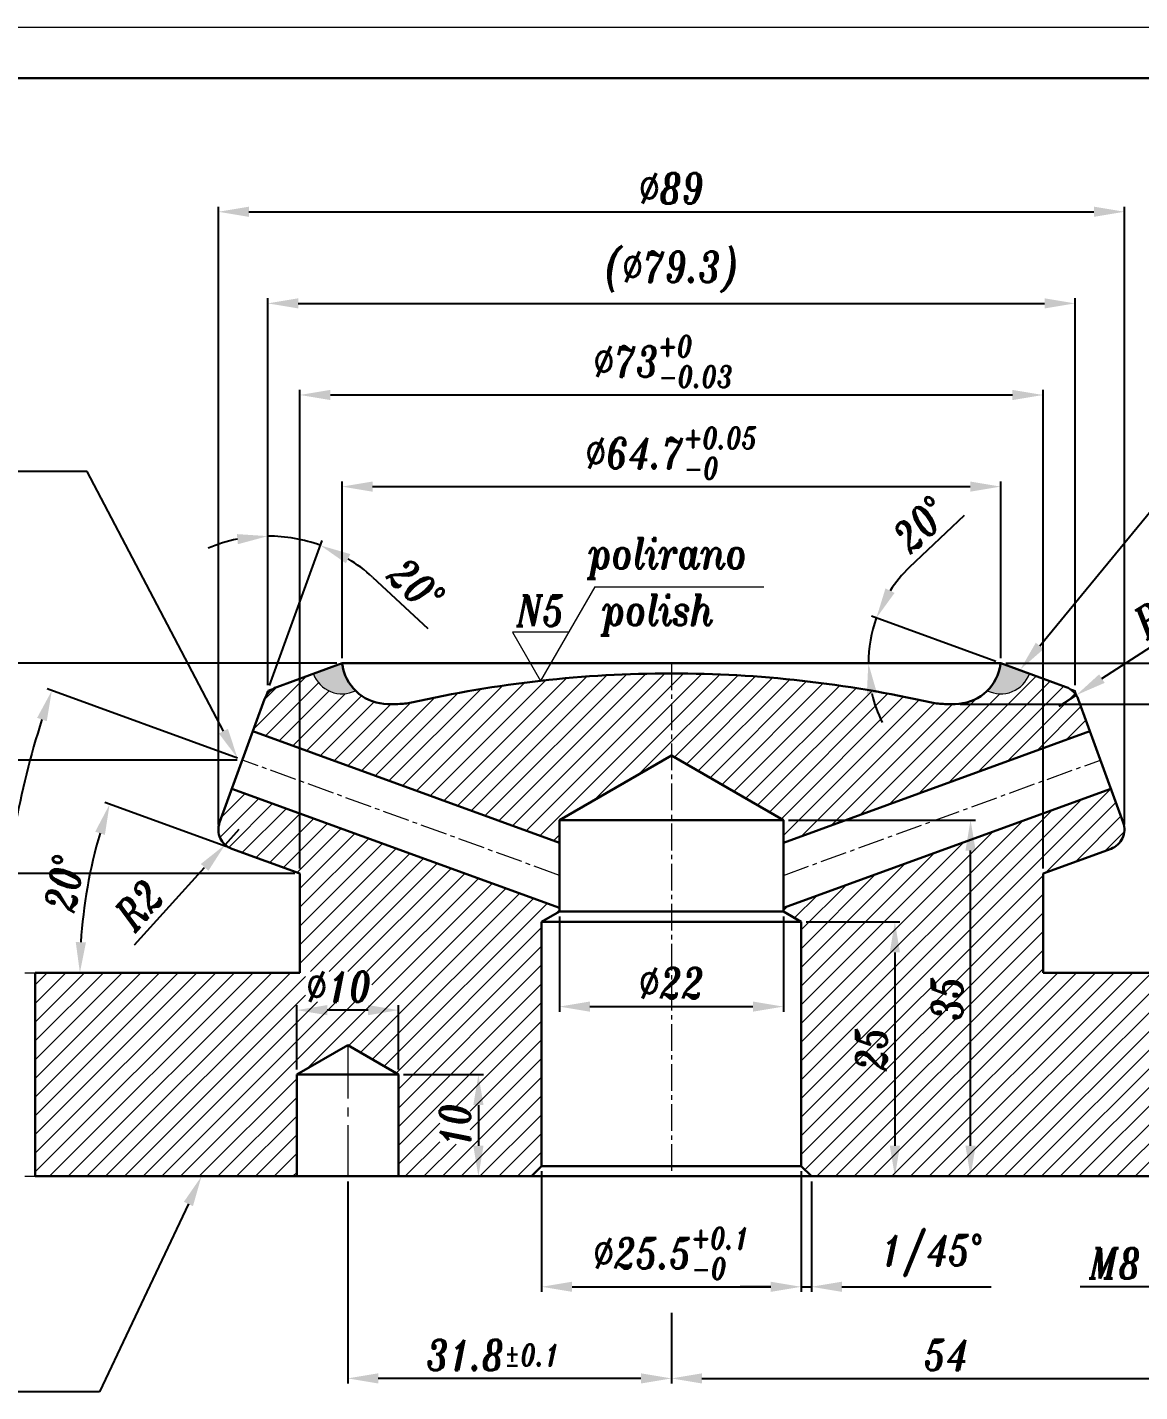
# Model space of a CAD drawing. Extents: x 89 to 607, y -37 to 440.
# Drawn here: x 170.5 to 279.8, y 306 to 440 of the extents above; entities that cross this region are included whole.
import ezdxf
from ezdxf import colors
from ezdxf.entities.mleader import LeaderData, LeaderLine
from ezdxf.math import Vec2, Vec3

# ---------------------------------------------------------------- set-up
doc = ezdxf.new("R2010")
doc.units = 0
doc.header["$LTSCALE"] = 7
doc.header["$MEASUREMENT"] = 0
doc.linetypes.add('CENTER2', pattern=[1.125, 0.75, -0.125, 0.125, -0.125])
doc.linetypes.add('HIDDEN', pattern=[0.375, 0.25, -0.125])
doc.layers.get('0').update_dxf_attribs({"linetype": 'CONTINUOUS', "lineweight": 15})
for name, color, linetype, lineweight in [('1', 1, 'CENTER2', 15), ('2', 2, 'HIDDEN', 15), ('3', 3, 'CONTINUOUS', 30), ('8', 252, 'CONTINUOUS', 15), ('ENGLISH', 252, 'CONTINUOUS', 18)]:
    doc.layers.add(name, color=color, linetype=linetype, lineweight=lineweight)
doc.styles.add('ITALICT', font='ITALICT.shx', dxfattribs={"width": 0.8, "height": 3})
doc.styles.get("Standard").update_dxf_attribs({"font": 'isocp.shx', "height": 3})
doc.dimstyles.get("Standard").update_dxf_attribs({"dimtxt": 3, "dimasz": 3, "dimexe": 0.5, "dimexo": 0.5, "dimgap": 0.8, "dimtad": 1, "dimdsep": 46, "dimtxsty": 'ITALICT', "dimcen": 0.09, "dimazin": 2, "dimtfac": 1, "dimtmove": 0, "dimatfit": 3, "dimfxl": 1, "dimtolj": 1, "dimtzin": 0, "dimarcsym": 0})
doc.dimstyles.new('Standard$2', dxfattribs={"dimtxt": 3, "dimasz": 3, "dimexe": 0.5, "dimexo": 0.5, "dimgap": 0.8, "dimtad": 1, "dimdsep": 46, "dimtxsty": 'ITALICT', "dimcen": 0.09, "dimazin": 2, "dimtfac": 1, "dimtmove": 0, "dimatfit": 3, "dimfxl": 1, "dimtolj": 1, "dimtzin": 0, "dimarcsym": 0})
doc.dimstyles.new('Standard$4', dxfattribs={"dimtxt": 3, "dimasz": 3, "dimexe": 0.5, "dimexo": 0.5, "dimgap": 0.8, "dimtad": 1, "dimdsep": 46, "dimtxsty": 'ITALICT', "dimcen": 0.09, "dimazin": 2, "dimtfac": 1, "dimtmove": 0, "dimatfit": 3, "dimfxl": 1, "dimtolj": 1, "dimtzin": 0, "dimarcsym": 0})
pattern_1 = [(45, (0, 0), (-0.9192388155425117, 0.9192388155425119), [])]

# ---------------------------------------------------------------- blocks, each defined once
blk = doc.blocks.new('*D12')
at = {"color": 0, "lineweight": -2, "transparency": 16777216}
for p, q in [((194.1586792224851, 375.393797283609), (194.1586792224851, 413.4097455322052)), ((197.1586792224851, 412.9097455322052), (270.4562264088608, 412.9097455322052)), ((273.4562264088608, 375.393797283609), (273.4562264088608, 413.4097455322052))]:
    blk.add_line(p, q, dxfattribs=at)
at = {"color": 0, "transparency": 16777216}
for points in [[(197.1586792224851, 413.4097455322052), (197.1586792224851, 412.4097455322052), (194.1586792224851, 412.9097455322052)], [(270.4562264088608, 412.4097455322052), (270.4562264088608, 413.4097455322052), (273.4562264088608, 412.9097455322052)]]:
    blk.add_solid(points, dxfattribs=at)
at = {"color": 0, "transparency": 16777216, "insert": (233.8074528156732, 415.9954598179195), "char_height": 3, "attachment_point": 5, "style": 'ITALICT'}
blk.add_mtext('\\A1;(%%c79.3)', dxfattribs=at)
blk = doc.blocks.new('*D13')
at = {"color": 0, "lineweight": -2, "transparency": 16777216}
for p, q in [((189.3074528156735, 361.7125083128152), (189.3074528156735, 422.4097455322052)), ((278.3074528156733, 361.7125083128152), (278.3074528156733, 422.4097455322052)), ((192.3074528156735, 421.9097455322052), (275.3074528156733, 421.9097455322052))]:
    blk.add_line(p, q, dxfattribs=at)
at = {"color": 0, "transparency": 16777216}
for points in [[(192.3074528156735, 422.4097455322052), (192.3074528156735, 421.4097455322052), (189.3074528156735, 421.9097455322052)], [(275.3074528156733, 421.4097455322052), (275.3074528156733, 422.4097455322052), (278.3074528156733, 421.9097455322052)]]:
    blk.add_solid(points, dxfattribs=at)
at = {"color": 0, "transparency": 16777216, "insert": (233.8074528156734, 424.2097455322052), "char_height": 3, "attachment_point": 5, "style": 'ITALICT'}
blk.add_mtext('\\A1;%%c89', dxfattribs=at)
blk = doc.blocks.new('*D14')
at = {"color": 0, "linetype": 'ByBlock', "lineweight": -2, "transparency": 16777216}
for p, q in [((197.3074474941971, 357.400333299125), (197.3074474941971, 404.4097455322052)), ((200.3074474941971, 403.9097455322052), (267.3074581371496, 403.9097455322052)), ((270.3074581371496, 357.400333299125), (270.3074581371496, 404.4097455322052))]:
    blk.add_line(p, q, dxfattribs=at)
at = {"color": 0, "transparency": 16777216}
for points in [[(200.3074474941971, 404.4097455322052), (200.3074474941971, 403.4097455322052), (197.3074474941971, 403.9097455322052)], [(267.3074581371496, 403.4097455322052), (267.3074581371496, 404.4097455322052), (270.3074581371496, 403.9097455322052)]]:
    blk.add_solid(points, dxfattribs=at)
at = {"color": 0, "transparency": 16777216, "insert": (232.993130116946, 407.1947455322052), "char_height": 3, "attachment_point": 5, "style": 'ITALICT'}
blk.add_mtext('\\A1;%%c73{}{\\H0.71x;\\C3;\\S+0^ -0.03;}', dxfattribs=at)
blk = doc.blocks.new('*D15')
at = {"color": 0, "lineweight": -2, "transparency": 16777216}
for p, q in [((200.9574528156847, 377.5503336181797), (157.220361855529, 377.5503336181797)), ((157.720361855529, 374.5503336181797), (157.720361855529, 371.050333299125)), ((191.1678620328601, 368.050333299125), (157.220361855529, 368.050333299125))]:
    blk.add_line(p, q, dxfattribs=at)
at = {"color": 0, "transparency": 16777216}
for points in [[(158.220361855529, 374.5503336181797), (157.220361855529, 374.5503336181797), (157.720361855529, 377.5503336181797)], [(157.220361855529, 371.050333299125), (158.220361855529, 371.050333299125), (157.720361855529, 368.050333299125)]]:
    blk.add_solid(points, dxfattribs=at)
at = {"color": 0, "transparency": 16777216, "insert": (155.420361855529, 372.800333299125), "char_height": 3, "attachment_point": 5, "rotation": 90, "style": 'ITALICT'}
blk.add_mtext('\\A1;9.5', dxfattribs=at)
blk = doc.blocks.new('*D4')
at = {"color": 0, "linetype": 'ByBlock', "lineweight": -2, "transparency": 16777216}
for p, q in [((201.4574528156847, 378.0503336181797), (201.4574528156847, 395.4097455322052)), ((204.4574528156847, 394.9097455322052), (263.1574528156734, 394.9097455322052)), ((266.1574528156734, 378.0503336181804), (266.1574528156734, 395.4097455322052))]:
    blk.add_line(p, q, dxfattribs=at)
at = {"color": 0, "transparency": 16777216}
for points in [[(204.4574528156847, 395.4097455322052), (204.4574528156847, 394.4097455322052), (201.4574528156847, 394.9097455322052)], [(263.1574528156734, 394.4097455322052), (263.1574528156734, 395.4097455322052), (266.1574528156734, 394.9097455322052)]]:
    blk.add_solid(points, dxfattribs=at)
at = {"color": 0, "transparency": 16777216, "insert": (233.8074528156791, 398.1947455322052), "char_height": 3, "attachment_point": 5, "style": 'ITALICT'}
blk.add_mtext('\\A1;%%c64.7{}{\\H0.71x;\\C3;\\S+0.05^ -0;}', dxfattribs=at)
blk = doc.blocks.new('*D5')
at = {"color": 0, "linetype": 'ByBlock', "lineweight": -2, "transparency": 16777216}
for p, q in [((148.720361855529, 356.9003332991251), (148.720361855529, 377.3380475848394)), ((196.8074474941972, 356.9003332991251), (148.220361855529, 356.9003332991251)), ((148.720361855529, 350.1503332991253), (148.720361855529, 353.9003332991251)), ((159.3074528156767, 347.1503332991253), (148.220361855529, 347.1503332991253))]:
    blk.add_line(p, q, dxfattribs=at)
at = {"color": 0, "transparency": 16777216}
for points in [[(149.220361855529, 353.9003332991251), (148.220361855529, 353.9003332991251), (148.720361855529, 356.9003332991251)], [(148.220361855529, 350.1503332991253), (149.220361855529, 350.1503332991253), (148.720361855529, 347.1503332991253)]]:
    blk.add_solid(points, dxfattribs=at)
at = {"color": 0, "transparency": 16777216, "insert": (145.435361855529, 368.6191904419823), "char_height": 3, "attachment_point": 5, "rotation": 90, "style": 'ITALICT'}
blk.add_mtext('\\A1;9.75{}{\\H0.71x;\\C3;\\S+0.03^ -0;}', dxfattribs=at)
blk = doc.blocks.new('*D8')
at = {"color": 0, "lineweight": -2, "transparency": 16777216}
for p, q in [((200.9574528156847, 377.5503336181797), (130.2203618555291, 377.5503336181797)), ((130.7203618555291, 330.1503332991251), (130.7203618555291, 374.5503336181797)), ((159.3074528156734, 327.1503332991251), (130.2203618555291, 327.1503332991251))]:
    blk.add_line(p, q, dxfattribs=at)
at = {"color": 0, "transparency": 16777216}
for points in [[(131.2203618555291, 374.5503336181797), (130.2203618555291, 374.5503336181797), (130.7203618555291, 377.5503336181797)], [(130.2203618555291, 330.1503332991251), (131.2203618555291, 330.1503332991251), (130.7203618555291, 327.1503332991251)]]:
    blk.add_solid(points, dxfattribs=at)
at = {"color": 0, "transparency": 16777216, "insert": (128.4203618555291, 352.3503337250778), "char_height": 3, "attachment_point": 5, "rotation": 90, "style": 'ITALICT'}
blk.add_mtext('\\A1;50.4', dxfattribs=at)
blk = doc.blocks.new('*D9')
at = {"color": 0, "lineweight": -2, "transparency": 16777216}
for p, q in [((289.6947290655157, 380.5503336181804), (289.6947290655157, 383.5503336181804)), ((266.6574528156735, 377.5503336181804), (290.1947290655157, 377.5503336181804)), ((289.6947290655157, 377.5503336181804), (289.6947290655157, 373.5503336181804)), ((262.1662923278437, 373.5503336181804), (290.1947290655157, 373.5503336181804)), ((289.6947290655157, 370.5503336181804), (289.6947290655157, 367.5503336181804))]:
    blk.add_line(p, q, dxfattribs=at)
at = {"color": 0, "transparency": 16777216}
for points in [[(289.1947290655157, 380.5503336181804), (290.1947290655157, 380.5503336181804), (289.6947290655157, 377.5503336181804)], [(290.1947290655157, 370.5503336181804), (289.1947290655157, 370.5503336181804), (289.6947290655157, 373.5503336181804)]]:
    blk.add_solid(points, dxfattribs=at)
at = {"color": 0, "transparency": 16777216, "insert": (287.3947290655157, 375.5503336181804), "char_height": 3, "attachment_point": 5, "rotation": 90, "style": 'ITALICT'}
blk.add_mtext('\\A1;4', dxfattribs=at)
blk = doc.blocks.new('*D16')
at = {"color": 0, "lineweight": -2, "transparency": 16777216}
blk.add_line((190.1535662186291, 359.5041331429061), (178.1528310252175, 363.8720435426186), dxfattribs=at)
blk.add_arc((224.0953523338802, 347.1503332991254), 48.39100998817955, 163.5526201387299, 176.4473798612715, dxfattribs=at)
at = {"color": 0, "transparency": 16777216}
for points in [[(177.2095728980661, 361.0078688178771), (178.159415728121, 360.6951411437048), (178.6226773356105, 363.7010334709557)], [(176.2970945562372, 350.1333929393105), (175.2975750939859, 350.1643904324474), (175.7043423457006, 347.1503332991249)]]:
    blk.add_solid(points, dxfattribs=at)
at = {"color": 0, "transparency": 16777216, "insert": (174.1744526895015, 355.9527348076683), "char_height": 3, "attachment_point": 5, "rotation": 80.00000000000043, "style": 'ITALICT'}
blk.add_mtext('\\A1;20°', dxfattribs=at)
blk = doc.blocks.new('*D17')
at = {"color": 0, "lineweight": -2, "transparency": 16777216}
for p, q in [((191.3074528156736, 361.2125083128154), (189.9668436768538, 359.7283361068655)), ((181.0757709666637, 349.8851367615574), (187.9559299686246, 357.502077797941))]:
    blk.add_line(p, q, dxfattribs=at)
at = {"color": 0, "transparency": 16777216}
blk.add_solid([(187.5848869171372, 357.8372300826458), (188.3269730201121, 357.166925513236), (189.9668436768538, 359.7283361068655)], dxfattribs=at)
at = {"color": 0, "transparency": 16777216, "insert": (181.5139475519327, 353.8015128007193), "char_height": 3, "attachment_point": 5, "rotation": 47.909424032554305, "style": 'ITALICT'}
blk.add_mtext('\\A1;R2', dxfattribs=at)
blk = doc.blocks.new('*D18')
at = {"color": 0, "lineweight": -2, "transparency": 16777216}
blk.add_line((191.1980157224671, 368.2213433707878), (172.4775770592796, 375.0350258165941), dxfattribs=at)
blk.add_arc((249.0901400994612, 347.1503332991256), 81.02938667977058, 162.1214174801468, 177.8785825198536, dxfattribs=at)
at = {"color": 0, "transparency": 16777216}
for points in [[(172.4466564790664, 371.8641436607796), (171.5007934728878, 372.1887097920114), (172.9474233696726, 374.8640157449313)], [(167.6163745061313, 350.1590751260657), (168.6162031480343, 350.1405633236016), (168.0607534196906, 347.1503332991248)]]:
    blk.add_solid(points, dxfattribs=at)
at = {"color": 0, "transparency": 16777216, "insert": (167.0267140434708, 361.6203294421701), "char_height": 3, "attachment_point": 5, "rotation": 80.00000000000045, "style": 'ITALICT'}
blk.add_mtext('\\A1;20%%d', dxfattribs=at)
blk = doc.blocks.new('*D24')
at = {"color": 0, "lineweight": -2, "transparency": 16777216}
for p, q in [((202.007452815673, 326.650333299125), (202.007452815673, 306.7983060298368)), ((233.8074528156736, 313.7521964436003), (233.8074528156736, 306.7983060298368)), ((230.8074528156736, 307.2983060298368), (205.007452815673, 307.2983060298368))]:
    blk.add_line(p, q, dxfattribs=at)
at = {"color": 0, "transparency": 16777216}
for points in [[(205.007452815673, 307.7983060298368), (205.007452815673, 306.7983060298368), (202.007452815673, 307.2983060298368)], [(230.8074528156736, 307.7983060298368), (230.8074528156736, 306.7983060298368), (233.8074528156736, 307.2983060298368)]]:
    blk.add_solid(points, dxfattribs=at)
at = {"color": 0, "transparency": 16777216, "insert": (216.3074528156739, 309.5983060298368), "char_height": 3, "attachment_point": 5, "style": 'ITALICT'}
blk.add_mtext('\\A1;31.8{}{\\H0.71x;\\C3;%%p0.1}', dxfattribs=at)
blk = doc.blocks.new('*D25')
at = {"color": 0, "lineweight": -2, "transparency": 16777216}
for p, q in [((207.507452815673, 337.1503332991251), (215.3493632214027, 337.1503332991251)), ((214.8493632214027, 334.1503332991251), (214.8493632214027, 330.1503332991249))]:
    blk.add_line(p, q, dxfattribs=at)
at = {"color": 0, "transparency": 16777216}
for points in [[(214.3493632214027, 334.1503332991251), (215.3493632214027, 334.1503332991251), (214.8493632214027, 337.1503332991251)], [(214.3493632214027, 330.1503332991249), (215.3493632214027, 330.1503332991249), (214.8493632214027, 327.1503332991249)]]:
    blk.add_solid(points, dxfattribs=at)
at = {"color": 0, "transparency": 16777216, "insert": (212.5493632214026, 332.150333299125), "char_height": 3, "attachment_point": 5, "rotation": 90, "style": 'ITALICT'}
blk.add_mtext('\\A1;10', dxfattribs=at)
blk = doc.blocks.new('*D26')
at = {"color": 0, "lineweight": -2, "transparency": 16777216}
for p, q in [((197.0074528156737, 337.6503332991251), (197.0074528156737, 343.9775057064319)), ((204.007452815673, 343.4775057064319), (200.0074528156737, 343.4775057064319)), ((207.007452815673, 337.6503332991251), (207.007452815673, 343.9775057064319))]:
    blk.add_line(p, q, dxfattribs=at)
at = {"color": 0, "transparency": 16777216}
for points in [[(200.0074528156737, 343.9775057064319), (200.0074528156737, 342.9775057064319), (197.0074528156737, 343.4775057064319)], [(204.007452815673, 343.9775057064319), (204.007452815673, 342.9775057064319), (207.007452815673, 343.4775057064319)]]:
    blk.add_solid(points, dxfattribs=at)
at = {"color": 0, "transparency": 16777216, "insert": (201.132452815673, 345.7775057064319), "char_height": 3, "attachment_point": 5, "style": 'ITALICT'}
blk.add_mtext('\\A1;%%c10', dxfattribs=at)
blk = doc.blocks.new('*D28')
at = {"color": 0, "lineweight": -2, "transparency": 16777216}
for p, q in [((283.8059180821322, 326.6503332991251), (283.8059180821322, 315.7983060298368)), ((291.8059180821319, 326.6503332991251), (291.8059180821319, 315.7983060298368)), ((283.8059180821322, 316.2983060298368), (273.9487752249893, 316.2983060298368)), ((288.8059180821319, 316.2983060298368), (286.8059180821322, 316.2983060298368))]:
    blk.add_line(p, q, dxfattribs=at)
at = {"color": 0, "transparency": 16777216}
for points in [[(286.8059180821322, 316.7983060298368), (286.8059180821322, 315.7983060298368), (283.8059180821322, 316.2983060298368)], [(288.8059180821319, 316.7983060298368), (288.8059180821319, 315.7983060298368), (291.8059180821319, 316.2983060298368)]]:
    blk.add_solid(points, dxfattribs=at)
at = {"color": 0, "transparency": 16777216, "insert": (277.3773466535607, 318.5983060298368), "char_height": 3, "attachment_point": 5, "style": 'ITALICT'}
blk.add_mtext('\\A1;M8', dxfattribs=at)
blk = doc.blocks.new('*D30')
at = {"color": 0, "lineweight": -2, "transparency": 16777216}
for p, q in [((287.8059180821317, 326.6503332991251), (287.8059180821317, 306.7983060298368)), ((233.8074528156736, 313.7521964436003), (233.8074528156736, 306.7983060298368)), ((236.8074528156736, 307.2983060298368), (284.8059180821317, 307.2983060298368))]:
    blk.add_line(p, q, dxfattribs=at)
at = {"color": 0, "transparency": 16777216}
for points in [[(236.8074528156736, 307.7983060298368), (236.8074528156736, 306.7983060298368), (233.8074528156736, 307.2983060298368)], [(284.8059180821317, 307.7983060298368), (284.8059180821317, 306.7983060298368), (287.8059180821317, 307.2983060298368)]]:
    blk.add_solid(points, dxfattribs=at)
at = {"color": 0, "transparency": 16777216, "insert": (260.8066854489026, 309.5983060298368), "char_height": 3, "attachment_point": 5, "style": 'ITALICT'}
blk.add_mtext('\\A1;54', dxfattribs=at)
blk = doc.blocks.new('*D31')
at = {"color": 0, "lineweight": -2, "transparency": 16777216}
for p, q in [((222.8074528156731, 352.6606962702069), (222.8074528156731, 343.3238076168743)), ((244.8074528156729, 352.6606962702069), (244.8074528156729, 343.3238076168743)), ((225.8074528156731, 343.8238076168743), (241.8074528156729, 343.8238076168743))]:
    blk.add_line(p, q, dxfattribs=at)
at = {"color": 0, "transparency": 16777216}
for points in [[(225.8074528156731, 344.3238076168743), (225.8074528156731, 343.3238076168743), (222.8074528156731, 343.8238076168743)], [(241.8074528156729, 344.3238076168743), (241.8074528156729, 343.3238076168743), (244.8074528156729, 343.8238076168743)]]:
    blk.add_solid(points, dxfattribs=at)
at = {"color": 0, "transparency": 16777216, "insert": (233.807452815673, 346.1238076168743), "char_height": 3, "attachment_point": 5, "style": 'ITALICT'}
blk.add_mtext('\\A1;%%c22', dxfattribs=at)
blk = doc.blocks.new('*D32')
at = {"color": 0, "lineweight": -2, "transparency": 16777216}
for p, q in [((221.0574528156728, 327.650333299125), (221.0574528156728, 315.7983060298368)), ((246.5574528156731, 327.650333299125), (246.5574528156731, 315.7983060298368)), ((224.0574528156728, 316.2983060298368), (243.5574528156731, 316.2983060298368))]:
    blk.add_line(p, q, dxfattribs=at)
at = {"color": 0, "transparency": 16777216}
for points in [[(224.0574528156728, 316.7983060298368), (224.0574528156728, 315.7983060298368), (221.0574528156728, 316.2983060298368)], [(243.5574528156731, 316.7983060298368), (243.5574528156731, 315.7983060298368), (246.5574528156731, 316.2983060298368)]]:
    blk.add_solid(points, dxfattribs=at)
at = {"color": 0, "transparency": 16777216, "insert": (233.8074528156729, 319.5833060298368), "char_height": 3, "attachment_point": 5, "style": 'ITALICT'}
blk.add_mtext('\\A1;%%c25.5{}{\\H0.71x;\\C3;\\S+0.1^ -0;}', dxfattribs=at)
blk = doc.blocks.new('*D33')
at = {"color": 0, "lineweight": -2, "transparency": 16777216}
for p, q in [((247.5574528156729, 326.650333299125), (247.5574528156729, 315.7983060298368)), ((243.5574528156728, 316.2983060298368), (240.5574528156728, 316.2983060298368)), ((246.5574528156728, 316.2983060298368), (247.5574528156729, 316.2983060298368)), ((250.5574528156729, 316.2983060298368), (265.2145956728158, 316.2983060298368))]:
    blk.add_line(p, q, dxfattribs=at)
at = {"color": 0, "transparency": 16777216}
for points in [[(243.5574528156728, 316.7983060298368), (243.5574528156728, 315.7983060298368), (246.5574528156728, 316.2983060298368)], [(250.5574528156729, 316.7983060298368), (250.5574528156729, 315.7983060298368), (247.5574528156729, 316.2983060298368)]]:
    blk.add_solid(points, dxfattribs=at)
at = {"color": 0, "transparency": 16777216, "insert": (259.3860242442444, 319.3840203155511), "char_height": 3, "attachment_point": 5, "style": 'ITALICT'}
blk.add_mtext('\\A1;1/45%%d', dxfattribs=at)
blk = doc.blocks.new('*D34')
at = {"color": 0, "lineweight": -2, "transparency": 16777216}
for p, q in [((245.3074528156734, 362.1503332991254), (263.6905551490244, 362.1503332991254)), ((263.1905551490244, 330.150333299125), (263.1905551490244, 359.1503332991254))]:
    blk.add_line(p, q, dxfattribs=at)
at = {"color": 0, "transparency": 16777216}
for points in [[(262.6905551490244, 359.1503332991254), (263.6905551490244, 359.1503332991254), (263.1905551490244, 362.1503332991254)], [(262.6905551490244, 330.150333299125), (263.6905551490244, 330.150333299125), (263.1905551490244, 327.150333299125)]]:
    blk.add_solid(points, dxfattribs=at)
at = {"color": 0, "transparency": 16777216, "insert": (260.8905551490244, 344.6503332991252), "char_height": 3, "attachment_point": 5, "rotation": 90, "style": 'ITALICT'}
blk.add_mtext('\\A1;35', dxfattribs=at)
blk = doc.blocks.new('*D35')
at = {"color": 0, "lineweight": -2, "transparency": 16777216}
for p, q in [((247.0574528156731, 352.1503332991251), (256.2579476167266, 352.1503332991251)), ((255.7579476167266, 349.1503332991251), (255.7579476167266, 330.150333299125))]:
    blk.add_line(p, q, dxfattribs=at)
at = {"color": 0, "transparency": 16777216}
for points in [[(255.2579476167266, 349.1503332991251), (256.2579476167266, 349.1503332991251), (255.7579476167266, 352.1503332991251)], [(255.2579476167266, 330.150333299125), (256.2579476167266, 330.150333299125), (255.7579476167266, 327.150333299125)]]:
    blk.add_solid(points, dxfattribs=at)
at = {"color": 0, "transparency": 16777216, "insert": (253.4579476167266, 339.6503332991251), "char_height": 3, "attachment_point": 5, "rotation": 90, "style": 'ITALICT'}
blk.add_mtext('\\A1;25', dxfattribs=at)
blk = doc.blocks.new('A$C06FE1C3C')
for p, q in [((-9.216942304081613, 5.321404120366878), (-9.216942304081726, 21.93393001629147)), ((-9.216942304081613, 5.321404120366878), (0, 0)), ((-4.758051151250129, 2.747062112992353), (-4.758051151250129, -2.747062112991898)), ((-4.758051151250129, -2.747062112991898), (0, 0))]:
    blk.add_line(p, q)
at = {"style": 'ITALICT', "width": 0.8}
for s, p in [('polirano', (-11.02327012145417, 4.682378787351581)), ('N5', (-5.37577021629204, -2.364104310320499))]:
    blk.add_text(s, height=3, rotation=90, dxfattribs=at).set_placement(p)
at = {"layer": 'ENGLISH', "style": 'ITALICT', "width": 0.8}
blk.add_text('polish', height=3, rotation=90, dxfattribs=at).set_placement((-5.45181787415828, 6.02467404780532))
blk = doc.blocks.new('*D72')
at = {"color": 0, "linetype": 'ByBlock', "lineweight": -2, "transparency": 16777216}
for p, q in [((257.2026742682902, 386.9833570822553), (262.5902644882397, 392.0978018313256)), ((265.6876065052805, 377.7213436898435), (253.4654601782982, 382.1698411517168))]:
    blk.add_line(p, q, dxfattribs=at)
for start, end in [(133.5101406274437, 146.7550703137099), (159.999999999976, 180), (193.2449296862661, 206.4898593725323)]:
    blk.add_arc((266.1574528156734, 377.5503336181804), 13.00653645312466, start, end, dxfattribs=at)
at = {"color": 0, "transparency": 16777216}
for points in [[(254.8326460994667, 384.9048217240396), (255.7266247077445, 384.4567120857348), (253.9353064886911, 381.9988310800538)], [(253.9935600606309, 374.6280140603491), (253.0002324365732, 374.5126874316647), (253.1509163625487, 377.5503336181803)]]:
    blk.add_solid(points, dxfattribs=at)
at = {"color": 0, "transparency": 16777216, "insert": (258.3129586001874, 391.2086602748902), "char_height": 3, "attachment_point": 5, "rotation": 43.51014062744385, "style": 'ITALICT'}
blk.add_mtext('\\A1;20%%d', dxfattribs=at)
blk = doc.blocks.new('*D77')
at = {"color": 0, "lineweight": -2, "transparency": 16777216}
for p, q in [((194.1586792224851, 375.893797283609), (194.1586792224851, 390.5431748337881)), ((194.3296892941479, 375.363643594002), (199.5110815751549, 389.5994018874049)), ((204.4381212609851, 386.0219917254306), (209.8948858711671, 380.9814170103357))]:
    blk.add_line(p, q, dxfattribs=at)
for start, end in [(101.3647865408315, 112.7295730816631), (69.99999999999969, 90), (47.27042691833669, 58.63521345916821)]:
    blk.add_arc((194.1586792224851, 374.893797283609), 15.14937755017903, start, end, dxfattribs=at)
at = {"color": 0, "transparency": 16777216}
for points in [[(191.22292807657, 389.2485899048737), (191.123914107512, 390.2436759483551), (194.1586792224851, 390.0431748337881)], [(202.2603933077919, 388.280014195247), (201.8270111405006, 387.378803955029), (199.3400715034921, 389.129555577012)]]:
    blk.add_solid(points, dxfattribs=at)
at = {"color": 0, "transparency": 16777216, "insert": (208.7271430451728, 385.1912026414203), "char_height": 3, "attachment_point": 5, "rotation": 317.2704269183367, "style": 'ITALICT'}
blk.add_mtext('\\A1;20%%d', dxfattribs=at)
blk = doc.blocks.new('*D78')
at = {"color": 0, "lineweight": -2, "transparency": 16777216}
for p, q in [((276.0937477624695, 376.0495140209439), (285.5406759247447, 382.1618247600188)), ((271.895814391441, 373.3333852661892), (273.5749877398524, 374.4198367680911))]:
    blk.add_line(p, q, dxfattribs=at)
at = {"color": 0, "transparency": 16777216}
blk.add_solid([(275.822134886994, 376.4693073580468), (276.3653606379449, 375.6297206838411), (273.5749877398524, 374.4198367680911)], dxfattribs=at)
at = {"color": 0, "transparency": 16777216, "insert": (281.6045793400993, 382.3545517076489), "char_height": 3, "attachment_point": 5, "rotation": 32.90350085678214, "style": 'ITALICT'}
blk.add_mtext('\\A1;R2', dxfattribs=at)

msp = doc.modelspace()

# ---------------------------------------------------------------- hatches: boundary and pattern name
h = msp.add_hatch(color=256)
edge = h.paths.add_edge_path()
edge.add_arc((201.4574511965485, 377.5503330288632), 3.000000000000001, 199.9999942856448, 296.121543917653)
edge.add_arc((205.9486133035031, 378.0503336181804), 4.500000000000009, 192.0341236015826, 225.2093706104519, ccw=False)
edge.add_arc((231.2794245811924, 383.4503336181205), 30.39999999971558, 191.1909232902594, 192.0341236015814, ccw=False)
edge.add_line((201.4574528156734, 377.5503336181804), (198.6383732318573, 376.524272880045))
h.paths.add_polyline_path([(266.157452815673, 377.5503336181779, -0.003679172022455896), (266.0673985344403, 377.1121096799559, -0.1457739209731811), (264.8366240103214, 374.8567467596343, 0.4458642984686213), (268.9765322971556, 376.5242725988875)])
at = {"layer": '8'}
h = msp.add_hatch(dxfattribs=at)
h.set_pattern_fill('_USER', color=256, scale=1.3, angle=45, style=0, pattern_type=0)
h.set_pattern_definition(pattern_1)
edge = h.paths.add_edge_path()
edge.add_arc((195.7190912399049, 373.3333852661892), 2.000000000000122, 110.0000000000013, 159.9999999999996)
edge.add_line((193.839705998333, 374.0174255528406), (192.6939224628372, 370.8694111614828))
edge.add_line((192.6939224628372, 370.8694111614828), (222.807452815673, 359.9089824643787))
edge.add_line((222.807452815673, 359.9089824643787), (222.8074528156729, 362.1503332991254))
edge.add_line((222.8074528156729, 362.1503332991254), (233.8074528156729, 368.5011862602109))
edge.add_line((233.8074528156729, 368.5011862602109), (233.8074528156734, 376.5503336181806))
edge.add_arc((233.8074528156745, 260.8174569614304), 115.7328766567503, 90.00000000000053, 96.37324006028184)
edge.add_arc((233.8074528156724, 260.8174569614302), 115.7328766567503, 96.3732400602808, 102.7464801205621)
edge.add_arc((206.948613303503, 379.5503336181786), 5.999999999998158, 270.00000000000074, 282.7464801205661, ccw=False)
edge.add_line((206.9486133035031, 373.5503336181804), (205.948613303503, 373.5503336181804))
edge.add_arc((205.9486133035031, 378.0503336181805), 4.500000000000034, 225.2093706104508, 269.9999999999989, ccw=False)
edge.add_arc((201.4574511965484, 377.5503330288632), 2.999999999999968, 199.9999942856455, 296.12154391765364, ccw=False)
edge.add_line((198.6383732318573, 376.524272880045), (195.0350509532535, 375.2127705077611))
h.paths.add_polyline_path([(274.9209831685088, 370.8694111614828), (273.7751996330128, 374.0174255528406, 0.2216946626430517), (272.5798546780925, 375.212770507761), (268.9765322971556, 376.5242725988874, -0.445864298468611), (264.8366240103214, 374.8567467596343, -0.1979628423303385), (261.6662923278438, 373.5503336181804), (260.6662923278435, 373.5503336181804, -0.05567442838921897), (259.3424672322832, 373.6981983568964, 0.0556744283891214), (233.8074528156734, 376.5503336181806), (233.8074528156734, 368.5011862602107), (244.8074528156729, 362.1503332991254), (244.8074528156729, 359.9089824643787)])
h = msp.add_hatch(dxfattribs=at)
h.set_pattern_fill('_USER', color=256, scale=1.3, angle=45, style=0, pattern_type=0)
h.set_pattern_definition(pattern_1)
edge = h.paths.add_edge_path()
edge.add_line((222.8074528156731, 353.5239158295231), (190.641801602883, 365.231255436767))
edge.add_line((190.641801602883, 365.231255436767), (189.4280675741016, 361.8965485994665))
edge.add_arc((191.3074528156734, 361.2125083128152), 1.999999999999945, 159.9999999999994, 250.0000000000001)
edge.add_line((190.6234125290221, 359.3331230712434), (197.3074474941972, 356.9003332991251))
edge.add_line((197.3074474941972, 356.9003332991251), (197.3074474941971, 347.1503332991251))
edge.add_line((197.3074474941971, 347.1503332991251), (171.3074528156734, 347.1503332991248))
edge.add_line((171.3074528156734, 347.1503332991248), (171.3074528156734, 327.1503332991251))
edge.add_line((171.3074528156734, 327.1503332991251), (197.007452815673, 327.150333299125))
edge.add_line((197.007452815673, 327.150333299125), (197.007452815673, 337.1503332991259))
edge.add_line((197.007452815673, 337.1503332991259), (202.007452815673, 340.0370846450732))
edge.add_line((202.007452815673, 340.0370846450732), (207.007452815673, 337.1503332991251))
edge.add_line((207.007452815673, 337.1503332991251), (207.007452815673, 327.150333299125))
edge.add_line((207.007452815673, 327.150333299125), (220.0574528156728, 327.150333299125))
edge.add_line((220.0574528156728, 327.150333299125), (221.0574528156729, 328.150333299125))
edge.add_line((221.0574528156729, 328.150333299125), (221.0574528156728, 352.150333299125))
edge.add_line((221.0574528156728, 352.150333299125), (222.8074528156731, 353.1606962702069))
edge.add_line((222.8074528156731, 353.1606962702069), (222.8074528156731, 353.5239158295231))
h.paths.add_polyline_path([(244.8074528156729, 353.1606962702069), (246.5574528156726, 352.1503332991254), (246.5574528156731, 328.150333299125), (247.5574528156731, 327.150333299125), (283.8059180821322, 327.1503332991251), (283.8059180821321, 331.900333299125), (283.8059180821321, 347.150333299125), (281.3059180821321, 347.150333299125), (270.3074581371496, 347.1503332991251), (270.3074581371487, 356.9003332991251), (276.9914931023237, 359.3331230712434, 0.4142135623731291), (278.1868380572442, 361.8965485994665), (276.9731040284629, 365.231255436767), (244.8074528156729, 353.5239158295232)])
h.paths.add_polyline_path([(291.8059180821319, 327.1503332991251), (296.3074528156733, 327.1503332991251), (296.3074528156733, 347.1503332991249), (294.3059180821321, 347.1503332991249), (291.8059180821321, 347.150333299125), (291.8059180821321, 331.9003332991251)])
h.paths.add_polyline_path([(291.0559180821322, 331.9003332991251), (291.8059180821321, 331.9003332991252), (291.8059180821321, 347.150333299125), (291.0559180821319, 347.150333299125)])
h.paths.add_polyline_path([(291.0559180821322, 331.1503332991249), (291.8059180821321, 331.9003332991251), (291.0559180821322, 331.9003332991251)])
h.paths.add_polyline_path([(291.0559180821333, 327.1503332991251), (291.8059180821319, 327.1503332991251), (291.8059180821322, 331.9003332991251), (291.0559180821322, 331.1503332991249)])
h.paths.add_polyline_path([(284.5559180821321, 331.1503332991247), (283.8059180821321, 331.900333299125), (283.8059180821322, 327.1503332991251), (284.5559180821319, 327.1503332991251)])
h.paths.add_polyline_path([(284.5559180821321, 331.9003332991249), (283.8059180821321, 331.900333299125), (284.5559180821321, 331.1503332991247)])
h.paths.add_polyline_path([(283.8059180821321, 347.150333299125), (283.8059180821321, 331.9003332991249), (284.5559180821321, 331.9003332991249), (284.5559180821322, 347.150333299125)])
h.paths.add_polyline_path([(257.8905551490244, 341.7289047276967), (257.8905551490244, 347.5717618705538), (263.8905551490244, 347.5717618705538), (263.8905551490244, 341.7289047276967)], flags=24)
h.paths.add_polyline_path([(250.4579476167266, 336.6717618705537), (250.4579476167266, 342.6289047276965), (256.4579476167265, 342.6289047276965), (256.4579476167265, 336.6717618705537)], flags=24)
h.paths.add_polyline_path([(197.8753099585301, 347.2775057064319), (204.3895956728158, 347.2775057064319), (204.3895956728158, 344.2775057064319), (197.8753099585301, 344.2775057064319), (197.8753099585301, 347.2775057064319)], flags=16)
h.paths.add_polyline_path([(209.5493632214026, 329.5717618705536), (209.5493632214026, 334.7289047276964), (215.5493632214026, 334.7289047276964), (215.5493632214026, 329.5717618705536)], flags=24)
h.paths.add_polyline_path([(197.1253099585301, 348.7775057064319), (205.1395956728158, 348.7775057064319), (205.1395956728158, 342.7775057064319), (197.1253099585301, 342.7775057064319)], flags=24)
h.paths.add_polyline_path([(250.4579476167266, 336.6717618705537), (250.4579476167266, 342.6289047276965), (256.4579476167265, 342.6289047276965), (256.4579476167265, 336.6717618705537)], flags=24)
h.paths.add_polyline_path([(257.8905551490244, 341.7289047276967), (257.8905551490244, 347.5717618705538), (263.8905551490244, 347.5717618705538), (263.8905551490244, 341.7289047276967)], flags=24)
h.paths.add_polyline_path([(211.0493632214026, 330.3217618705536), (211.0493632214026, 333.9789047276964), (214.0493632214026, 333.9789047276964), (214.0493632214026, 330.3217618705536), (211.0493632214026, 330.3217618705536)], flags=0)

# ---------------------------------------------------------------- linework, layer by layer
msp.add_line((89.00722994705069, 440.0330016667234), (386.0072299470506, 440.0330016667234))
for centre, start, end in [((201.4574511965485, 377.5503330288632), 199.9999942856448, 296.1215439176532), ((266.1574544347974, 377.5503330288632), 243.8784560823599, 340.0000057143553)]:
    msp.add_arc(centre, 3, start, end)
at = {"layer": '1', "ltscale": 0.5}
for p, q in [((233.8074528156734, 377.5503336181804), (233.8074528156734, 327.150333299125)), ((222.807452815673, 356.7164491469511), (191.6678620328601, 368.050333299125)), ((244.8074528156729, 356.7164491469511), (275.9470435984858, 368.050333299125))]:
    msp.add_line(p, q, dxfattribs=at)
at = {"layer": '1'}
msp.add_line((202.007452815673, 340.0370846450733), (202.007452815673, 327.1503332991249), dxfattribs=at)
at = {"layer": '2'}
for p, q in [((193.839705998333, 374.0174255528406), (194.1586792224851, 374.893797283609)), ((195.0350509532534, 375.212770507761), (194.1586792224851, 374.893797283609)), ((272.5798546780925, 375.212770507761), (273.4562264088608, 374.893797283609)), ((273.7751996330129, 374.0174255528406), (273.4562264088609, 374.893797283609)), ((159.8074528156734, 347.1503332991247), (171.3074528156735, 347.1503332991248)), ((159.8074528156734, 327.1503332991251), (171.3074528156734, 327.1503332991251))]:
    msp.add_line(p, q, dxfattribs=at)
at = {"layer": '3'}
for p, q in [((109.0072299470507, 435.0330016667234), (381.0072299470505, 435.0330016667234)), ((201.4574528156781, 377.5503336181797), (195.0350509532534, 375.212770507761)), ((201.4574528156781, 377.5503336181797), (266.1574528156734, 377.5503336181804)), ((266.1574528156679, 377.5503336181797), (272.5798546780925, 375.212770507761)), ((189.4280675741016, 361.8965485994665), (193.839705998333, 374.0174255528406)), ((278.1868380572442, 361.8965485994665), (273.7751996330129, 374.0174255528406)), ((205.9486133035031, 373.5503336181804), (206.9486133035031, 373.5503336181804)), ((261.6662923278437, 373.5503336181804), (260.6662923278437, 373.5503336181804)), ((222.807452815673, 359.9089824643787), (192.6939224628372, 370.8694111614828)), ((244.8074528156729, 359.9089824643787), (274.9209831685088, 370.8694111614828)), ((222.8074528156729, 362.1503332991254), (233.8074528156729, 368.5011862602109)), ((222.8074528156729, 362.1503332991254), (233.8074528156729, 368.5011862602109)), ((244.8074528156729, 362.1503332991254), (233.8074528156729, 368.5011862602109)), ((222.8074528156731, 353.5239158295231), (190.641801602883, 365.231255436767)), ((244.8074528156728, 353.5239158295231), (276.9731040284629, 365.231255436767)), ((233.8074528156729, 362.1503332991254), (222.8074528156729, 362.1503332991254)), ((222.8074528156729, 362.1503332991254), (222.8074528156731, 353.1606962702069)), ((233.8074528156729, 362.1503332991254), (222.8074528156729, 362.1503332991254)), ((233.8074528156729, 362.1503332991254), (244.8074528156729, 362.1503332991254)), ((244.8074528156729, 362.1503332991254), (244.8074528156729, 353.1606962702069)), ((197.3074474941972, 356.9003332991251), (190.6234125290221, 359.3331230712433)), ((270.3074581371487, 356.9003332991251), (276.9914931023238, 359.3331230712433)), ((197.3074474941971, 356.900333299125), (197.3074474941971, 347.150333299125)), ((270.3074581371496, 356.900333299125), (270.3074581371496, 347.150333299125)), ((221.0574528156728, 352.1503332991251), (222.8074528156731, 353.1606962702069)), ((222.8074528156731, 353.1606962702069), (233.8074528156729, 353.1606962702069)), ((244.8074528156728, 353.1606962702069), (233.8074528156729, 353.1606962702069)), ((246.5574528156731, 352.1503332991251), (244.8074528156728, 353.1606962702069)), ((221.0574528156727, 352.150333299125), (233.8074528156727, 352.150333299125)), ((246.5574528156731, 352.1503332991251), (233.8074528156732, 352.150333299125)), ((171.3074528156735, 347.1503332991248), (197.3074474941971, 347.1503332991251)), ((296.3074528156733, 347.1503332991249), (270.3074581371496, 347.1503332991251)), ((197.0074528156731, 337.1503332991247), (202.0074528156731, 340.0370846450732)), ((207.007452815673, 337.1503332991251), (202.0074528156732, 340.0370846450732)), ((197.0074528156738, 337.1503332991259), (207.007452815673, 337.1503332991251)), ((171.3074528156734, 327.1503332991251), (233.8074528156732, 327.150333299125)), ((221.0574528156728, 328.150333299125), (220.0574528156728, 327.150333299125)), ((221.0574528156728, 328.150333299125), (233.8074528156727, 328.150333299125)), ((246.5574528156731, 328.150333299125), (233.8074528156732, 328.150333299125)), ((296.3074528156734, 327.1503332991251), (233.8074528156736, 327.150333299125)), ((246.5574528156731, 328.150333299125), (247.5574528156731, 327.150333299125))]:
    msp.add_line(p, q, dxfattribs=at)
at = {"layer": '3', "ltscale": 0.5}
for p, q in [((221.0574528156728, 352.150333299125), (221.0574528156729, 328.150333299125)), ((246.5574528156726, 352.1503332991251), (246.5574528156731, 328.150333299125)), ((171.3074528156734, 347.1503332991248), (171.3074528156734, 327.150333299125)), ((197.007452815673, 337.1503332991247), (197.007452815673, 327.1503332991249)), ((207.007452815673, 337.1503332991251), (207.007452815673, 327.1503332991249))]:
    msp.add_line(p, q, dxfattribs=at)
at = {"layer": '3'}
for centre, radius, start, end in [((231.2794245814705, 383.4503336181804), 30.4, 191.1909232902686, 192.0341236015826), ((205.9486133035031, 378.0503336181804), 4.5, 192.0341236015826, 270), ((261.6662923278437, 378.0503336181804), 4.5, 270, 347.9658763984173), ((236.3354810498763, 383.4503336181804), 30.4, 347.9658763984173, 348.8090767097314), ((233.8074528156734, 260.8174569614267), 115.7328766567537, 90.00000000000001, 102.7464801205622), ((233.8074528156734, 260.8174569614267), 115.7328766567537, 77.25351987943783, 89.99999999999997), ((195.7190912399048, 373.3333852661893), 2, 110.0000000000022, 159.9999999999999), ((271.895814391441, 373.3333852661893), 2, 19.99999999999953, 69.99999999999685), ((206.9486133035031, 379.5503336181804), 6, 270, 282.7464801205616), ((260.6662923278437, 379.5503336181804), 6, 257.2535198794384, 270), ((191.3074528156735, 361.2125083128152), 2, 159.9999999999999, 250.0000000000007), ((276.3074528156724, 361.2125083128152), 2, 289.9999999999985, 20.00000000000009)]:
    msp.add_arc(centre, radius, start, end, dxfattribs=at)

# ---------------------------------------------------------------- block references
at = {"rotation": 270}
msp.add_blockref('A$C06FE1C3C', (220.9605501071884, 375.8350896533149), dxfattribs=at)

# ---------------------------------------------------------------- dimensions: what is measured, and where the dimension line sits
for base, p1, p2, text, override, picture, middle in [((278.3074528156733, 421.9097455322052), (189.3074528156735, 361.2125083128152), (278.3074528156733, 361.2125083128152), '%%c<>', {"dimtmove": 0}, '*D13', (233.8074528156734, 421.9097455322052)), ((273.4562264088608, 412.9097455322052), (194.1586792224851, 374.893797283609), (273.4562264088608, 374.893797283609), '(%%c<>)', {"dimtmove": 0}, '*D12', (233.8074528156732, 412.9097455322052)), ((270.3074581371496, 403.9097455322052), (197.3074474941971, 356.900333299125), (270.3074581371496, 356.900333299125), '<>{}{\\H0.71x;\\C3;\\S+0^ -0.03;}', {"dimpost": '%%c<>', "dimtp": 0, "dimtm": 0.03, "dimtdec": 2, "dimtmove": 0, "dimfxl": 1.5, "dimtzin": 8, "dimarcsym": 1}, '*D14', (232.993130116946, 403.9097455322052))]:
    dim = msp.add_linear_dim(base=base, p1=p1, p2=p2, text=text, dimstyle='Standard', override=override)
    dim.commit()
    dim.dimension.update_dxf_attribs({"geometry": picture, "text_midpoint": middle, "dimtype": 160})
for base, p1, p2, text, override, picture, middle in [((266.1574528156734, 394.9097455322052), (201.4574528156847, 377.5503336181797), (266.1574528156734, 377.5503336181804), '<>{}{\\H0.71x;\\C3;\\S+0.05^ -0;}', {"dimpost": '%%c<>', "dimtp": 0.05, "dimtmove": 0, "dimfxl": 1.5, "dimtzin": 8, "dimarcsym": 1}, '*D4', (233.8074528156791, 398.1947455322052)), ((246.5574528156731, 316.2983060298368), (221.0574528156728, 328.150333299125), (246.5574528156731, 328.150333299125), '%%c<>{}{\\H0.71x;\\C3;\\S+0.1^ -0;}', {"dimtp": 0.1, "dimtm": 0, "dimtmove": 0}, '*D32', (233.8074528156729, 319.5833060298368))]:
    dim = msp.add_linear_dim(base=base, p1=p1, p2=p2, text=text, dimstyle='Standard', override=override)
    dim.commit()
    dim.dimension.update_dxf_attribs({"geometry": picture, "text_midpoint": middle})
for base, line1, line2, dimstyle, override, picture, middle in [((253.2388619090613, 379.0603003377014), ((201.4574528156781, 377.5503336181797), (266.1574528156734, 377.5503336181804)), ((266.1574528156734, 377.5503336181804), (272.5798546780925, 375.212770507761)), 'Standard', {"dimarcsym": 1}, '*D72', (258.3129586001874, 391.2086602748902)), ((195.9174146094688, 389.9407401623615), ((193.839705998333, 374.0174255528406), (194.1586792224851, 374.893797283609)), ((194.1586792224851, 374.893797283609), (194.1586792224851, 375.393797283609)), 'Standard$2', {"dimscale": 1}, '*D77', (208.7271430451728, 385.1912026414203))]:
    dim = msp.add_angular_dim_2l(base=base, line1=line1, line2=line2, dimstyle=dimstyle, override=override)
    dim.commit()
    dim.dimension.update_dxf_attribs({"geometry": picture, "text_midpoint": middle})
dim = msp.add_radius_dim(center=(271.895814391441, 373.3333852661892), mpoint=(273.5749877398524, 374.4198367680911), dimstyle='Standard$4', override={"dimcen": 0.06, "dimsd1": 1, "dimtmove": 1, "dimatfit": 0})
dim.commit()
dim.dimension.update_dxf_attribs({"geometry": '*D78', "text_midpoint": (282.8539985672865, 380.4235023569758), "dimtype": 164})
for base, p1, p2, picture, middle in [((289.6947290655157, 373.5503336181804), (266.1574528156735, 377.5503336181804), (261.6662923278437, 373.5503336181804), '*D9', (287.3947290655157, 375.5503336181804)), ((263.1905551490244, 362.1503332991254), (263.1905551490245, 327.150333299125), (244.8074528156734, 362.1503332991254), '*D34', (260.8905551490244, 344.6503332991252)), ((255.7579476167266, 327.150333299125), (246.5574528156731, 352.1503332991251), (255.7579476167266, 327.150333299125), '*D35', (253.4579476167266, 339.6503332991251)), ((214.8493632214027, 327.1503332991249), (207.007452815673, 337.1503332991251), (214.8493632214027, 327.1503332991249), '*D25', (212.5493632214026, 332.150333299125))]:
    dim = msp.add_linear_dim(base=base, p1=p1, p2=p2, angle=90, dimstyle='Standard')
    dim.commit()
    dim.dimension.update_dxf_attribs({"geometry": picture, "text_midpoint": middle})
for base, p1, p2, angle, text, override, picture, middle in [((148.720361855529, 356.9003332991251), (159.8074528156767, 347.1503332991253), (197.3074474941972, 356.9003332991251), 90, '<>{}{\\H0.71x;\\C3;\\S+0.03^ -0;}', {"dimpost": '<>', "dimtp": 0.03, "dimfxl": 1.5, "dimtzin": 8, "dimarcsym": 1}, '*D5', (148.720361855529, 368.6191904419823)), ((202.007452815673, 307.2983060298368), (233.8074528156736, 314.2521964436003), (202.007452815673, 327.150333299125), 180, '<>{}{\\H0.71x;\\C3;%%p0.1}', {"dimtp": 0.1, "dimtm": 0.1, "dimtmove": 0}, '*D24', (216.3074528156739, 307.2983060298368))]:
    dim = msp.add_linear_dim(base=base, p1=p1, p2=p2, angle=angle, text=text, dimstyle='Standard', override=override)
    dim.commit()
    dim.dimension.update_dxf_attribs({"geometry": picture, "text_midpoint": middle, "dimtype": 160})
for base, p1, p2, picture, middle in [((130.7203618555291, 377.5503336181797), (159.8074528156734, 327.1503332991251), (201.4574528156847, 377.5503336181797), '*D8', (130.7203618555291, 352.3503337250778)), ((157.720361855529, 368.050333299125), (201.4574528156847, 377.5503336181797), (191.6678620328601, 368.050333299125), '*D15', (157.720361855529, 372.800333299125))]:
    dim = msp.add_linear_dim(base=base, p1=p1, p2=p2, angle=90, dimstyle='Standard', override={"dimtmove": 0})
    dim.commit()
    dim.dimension.update_dxf_attribs({"geometry": picture, "text_midpoint": middle, "dimtype": 160})
for base, line1, line2, picture, middle in [((170.2449110244812, 365.8369958640062), ((168.0596441148194, 347.1503332991248), (197.3074474941971, 347.1503332991251)), ((222.807452815673, 356.7164491469511), (191.6678620328601, 368.050333299125)), '*D18', (167.0267140434708, 361.6203294421701)), ((177.0087282827049, 358.3100682036549), ((175.7043423457006, 347.1503332991249), (197.3074474941971, 347.1503332991251)), ((197.3074474941972, 356.9003332991251), (190.6234125290221, 359.3331230712433)), '*D16', (174.1744526895016, 355.9527348076683))]:
    dim = msp.add_angular_dim_2l(base=base, line1=line1, line2=line2, dimstyle='Standard')
    dim.commit()
    dim.dimension.update_dxf_attribs({"geometry": picture, "text_midpoint": middle})
dim = msp.add_radius_dim(center=(191.3074528156736, 361.2125083128154), mpoint=(189.9668436768538, 359.7283361068655), dimstyle='Standard')
dim.commit()
dim.dimension.update_dxf_attribs({"geometry": '*D17', "text_midpoint": (183.2207455887748, 352.2598122910769), "dimtype": 164})
for base, p1, p2, text, picture, middle in [((244.8074528156729, 343.8238076168743), (222.8074528156731, 353.1606962702069), (244.8074528156729, 353.1606962702069), '%%c<>', '*D31', (233.807452815673, 346.1238076168743)), ((247.5574528156729, 316.2983060298368), (246.5574528156728, 316.2983060298368), (247.5574528156729, 327.150333299125), '<>/45%%d', '*D33', (259.3860242442444, 319.3840203155511))]:
    dim = msp.add_linear_dim(base=base, p1=p1, p2=p2, text=text, dimstyle='Standard')
    dim.commit()
    dim.dimension.update_dxf_attribs({"geometry": picture, "text_midpoint": middle})
dim = msp.add_linear_dim(base=(197.0074528156737, 343.4775057064319), p1=(207.007452815673, 337.1503332991251), p2=(197.0074528156737, 337.1503332991251), angle=180, text='%%c<>', dimstyle='Standard')
dim.commit()
dim.dimension.update_dxf_attribs({"geometry": '*D26', "text_midpoint": (201.132452815673, 343.4775057064319), "dimtype": 160})
dim = msp.add_linear_dim(base=(287.8059180821317, 307.2983060298368), p1=(233.8074528156736, 314.2521964436003), p2=(287.8059180821317, 327.1503332991251), dimstyle='Standard')
dim.commit()
dim.dimension.update_dxf_attribs({"geometry": '*D30', "text_midpoint": (260.8066854489026, 309.5983060298368)})
dim = msp.add_linear_dim(base=(291.8059180821319, 316.2983060298368), p1=(283.8059180821322, 327.1503332991251), p2=(291.8059180821319, 327.1503332991251), text='M<>', dimstyle='Standard')
dim.commit()
dim.dimension.update_dxf_attribs({"geometry": '*D28', "text_midpoint": (277.3773466535607, 316.2983060298368), "dimtype": 160})

# ---------------------------------------------------------------- leaders
ml = msp.add_multileader_mtext('Standard')
ml.set_content('', color=256)
ml.set_leader_properties()
ml.build(insert=Vec2(0, 0))
ml.multileader.update_dxf_attribs({"text_right_attachment_type": 6, "dogleg_length": 0.36, "arrow_head_size": 3})
ctx = ml.context
ctx.base_point, ctx.arrow_head_size, ctx.plane_origin = Vec3(314.9495419609331, 400.4193616888497), 3, Vec3(253.9341660583482, 348.4271051978731)
ctx.right_attachment, ctx.attachment_type = 6, 2
notes = []
notes.append((ctx, [(0, (1, 1, 0), (287.368661959616, 400.4193616888497), (1, 0), 27.58088000131703, [(0, [(268.0792702229, 376.9459538391757)], 0, [])])]))
ctx.mtext.insert, ctx.mtext.flow_direction = Vec3(316.9495419609331, 402.4193616888497), 5
ml = msp.add_multileader_mtext('Standard')
ml.set_content('', color=256)
ml.set_leader_properties()
ml.build(insert=Vec2(0, 0))
ml.multileader.update_dxf_attribs({"text_right_attachment_type": 6, "dogleg_length": 0.36, "arrow_head_size": 3})
ctx = ml.context
ctx.base_point, ctx.arrow_head_size, ctx.plane_origin = Vec3(133.0361914076374, 396.3788297291101), 3, Vec3(209.8514326436252, 340.3865732381335)
ctx.right_attachment, ctx.text_align_type, ctx.attachment_type = 6, 2, 2
notes.append((ctx, [(0, (1, 1, 0), (176.4169367423573, 396.3788297291101), (-1, 0), 39.3807453347199, [(0, [(191.1980157224671, 368.2213433707878)], 0, [])])]))
ctx.mtext.insert, ctx.mtext.alignment, ctx.mtext.flow_direction = Vec3(135.0361914076374, 396.3788297291101), 3, 5
ml = msp.add_multileader_mtext('Standard')
ml.set_content('', color=256)
ml.set_leader_properties()
ml.build(insert=Vec2(0, 0))
ml.multileader.update_dxf_attribs({"text_right_attachment_type": 6, "dogleg_length": 0.36, "arrow_head_size": 3})
ctx = ml.context
ctx.base_point, ctx.arrow_head_size, ctx.plane_origin = Vec3(112.0207359881233, 307.9910197769534), 3, Vec3(211.0685647487298, 253.9987632859768)
ctx.right_attachment, ctx.text_align_type, ctx.attachment_type = 6, 2, 2
notes.append((ctx, [(0, (1, 1, 0), (177.6340688474619, 305.9910197769534), (-1, 0), 61.61333285933868, [(0, [(187.6497602080631, 327.150333299125)], 0, [])])]))
ctx.mtext.insert, ctx.mtext.alignment, ctx.mtext.flow_direction = Vec3(114.0207359881233, 309.9910197769534), 3, 5
for ctx, leaders in notes:
    for number, flags, end, landing, length, lines in leaders:
        leader = LeaderData()
        leader.index, (leader.has_last_leader_line, leader.has_dogleg_vector, leader.attachment_direction) = number, flags
        leader.last_leader_point, leader.dogleg_vector, leader.dogleg_length = Vec3(end), Vec3(landing), length
        for number, points, colour, breaks in lines:
            line = LeaderLine()
            line.index, line.vertices, line.color, line.breaks = number, Vec3.list(points), colors.encode_raw_color(colour), breaks
            leader.lines.append(line)
        ctx.leaders.append(leader)

doc.saveas('drawing.dxf')
